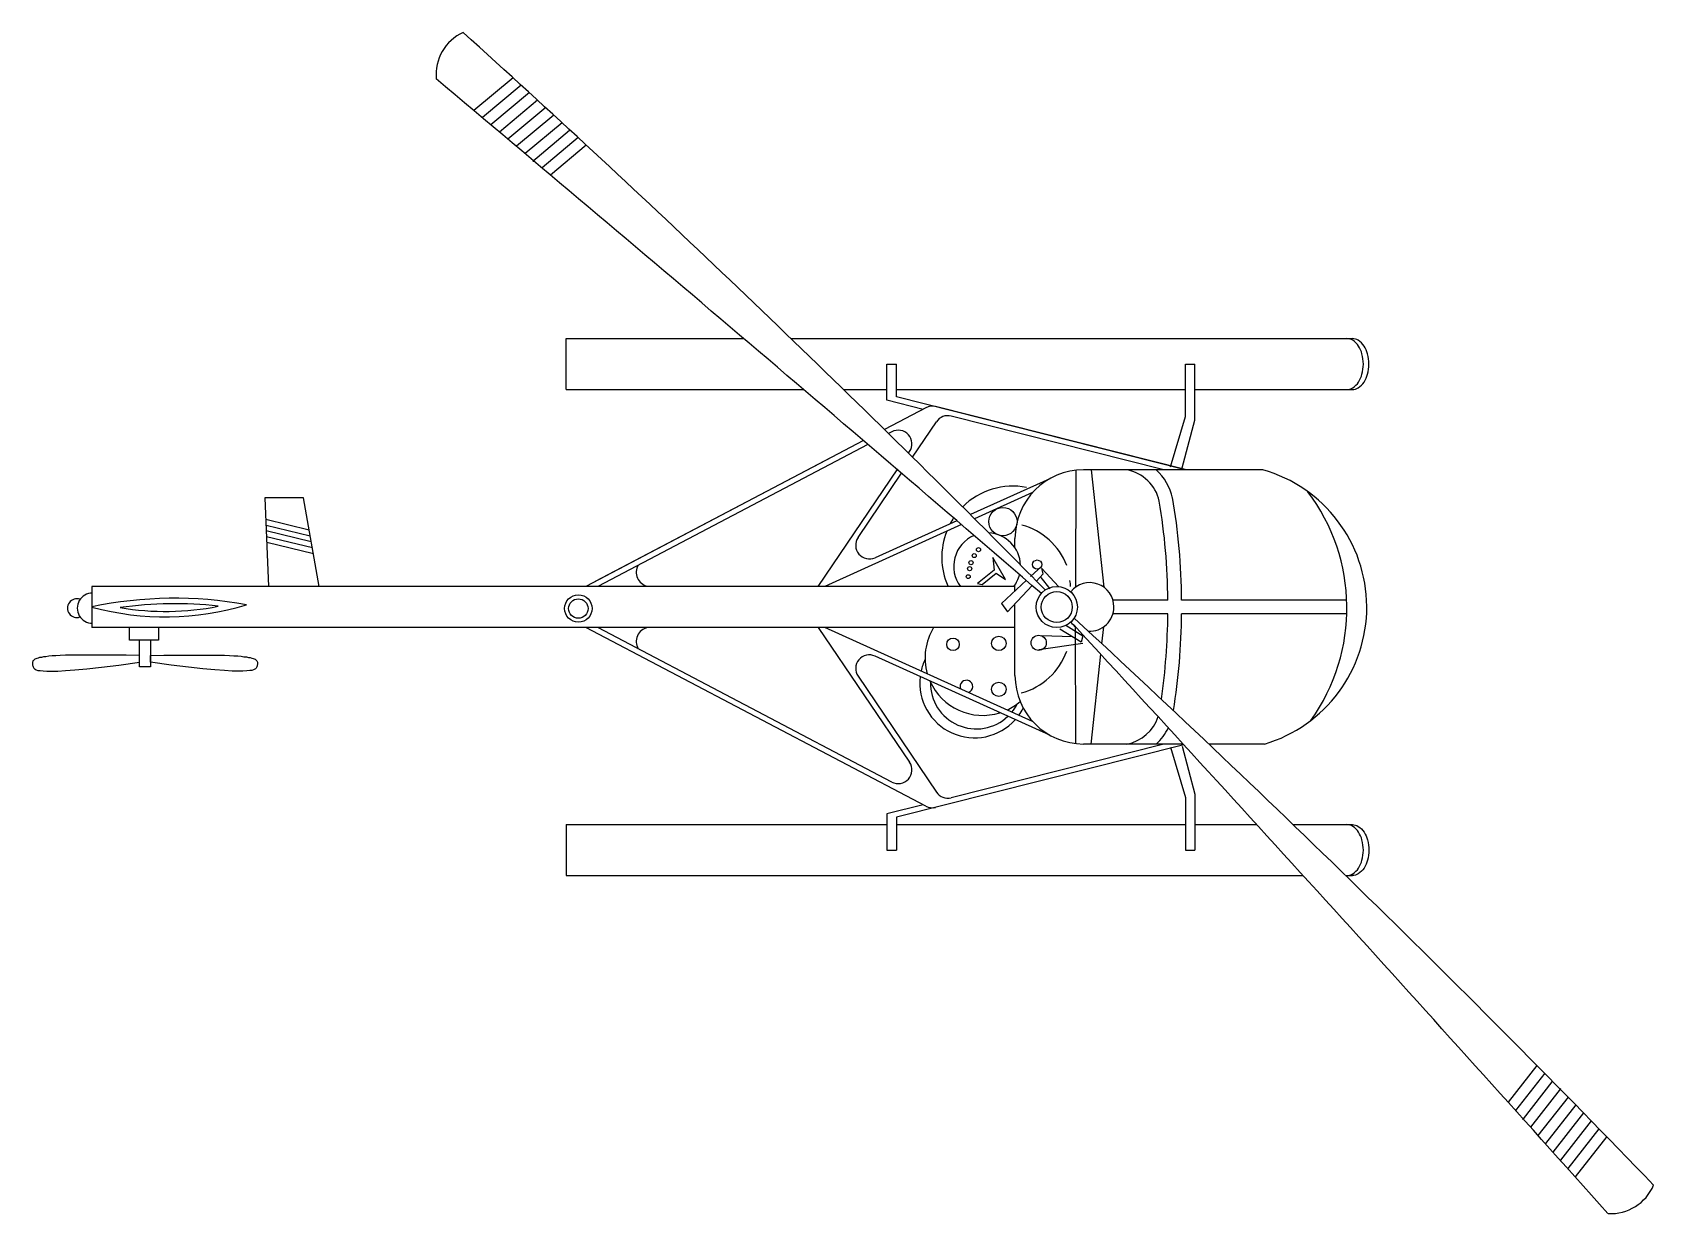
# Model space of a CAD drawing. Header units: millimetres. Extents: x -1991.9 to -1980, y 1794.7 to 1803.3.
import ezdxf

# ---------------------------------------------------------------- set-up
doc = ezdxf.new("R2010")
doc.units = ezdxf.units.MM
doc.header["$LTSCALE"] = 10
doc.layers.add('Aeronaves', color=2, linetype='Continuous')

msp = doc.modelspace()

# ---------------------------------------------------------------- linework, layer by layer
at = {"layer": 'Aeronaves'}
for p, q in [((-1988.364, 1802.959), (-1988.65, 1802.72)), ((-1988.305, 1802.904), (-1988.588, 1802.668)), ((-1988.245, 1802.85), (-1988.526, 1802.616)), ((-1988.186, 1802.795), (-1988.464, 1802.563)), ((-1988.126, 1802.741), (-1988.402, 1802.511)), ((-1988.067, 1802.686), (-1988.339, 1802.459)), ((-1988.007, 1802.631), (-1988.277, 1802.406)), ((-1987.952, 1802.573), (-1988.22, 1802.349)), ((-1987.889, 1802.522), (-1988.153, 1802.302)), ((-1987.83, 1802.467), (-1988.091, 1802.249)), ((-1988.215, 1802.354), (-1988.22, 1802.349)), ((-1987.977, 1800.685), (-1987.977, 1801.056)), ((-1987.977, 1801.056), (-1986.681, 1801.056)), ((-1986.336, 1801.056), (-1982.242, 1801.056)), ((-1985.637, 1800.87), (-1985.567, 1800.87)), ((-1985.637, 1800.607), (-1985.637, 1800.87)), ((-1985.567, 1800.631), (-1985.567, 1800.87)), ((-1983.46, 1800.87), (-1983.39, 1800.87)), ((-1983.46, 1800.487), (-1983.46, 1800.87)), ((-1983.39, 1800.462), (-1983.39, 1800.87)), ((-1987.977, 1800.685), (-1986.245, 1800.685)), ((-1985.953, 1800.685), (-1985.637, 1800.685)), ((-1985.567, 1800.685), (-1983.46, 1800.685)), ((-1983.39, 1800.685), (-1982.242, 1800.685)), ((-1985.353, 1800.552), (-1985.655, 1800.393)), ((-1985.372, 1800.54), (-1985.637, 1800.607)), ((-1983.471, 1800.101), (-1985.567, 1800.631)), ((-1983.453, 1800.099), (-1985.282, 1800.56)), ((-1985.451, 1800.192), (-1985.276, 1800.45)), ((-1983.617, 1800.099), (-1985.169, 1800.491)), ((-1983.568, 1800.12), (-1983.46, 1800.487)), ((-1983.483, 1800.113), (-1983.39, 1800.462)), ((-1985.809, 1800.312), (-1987.833, 1799.249)), ((-1985.602, 1800.376), (-1985.625, 1800.364)), ((-1986.035, 1800.194), (-1987.766, 1799.284)), ((-1985.776, 1800.284), (-1987.747, 1799.249)), ((-1985.48, 1800.221), (-1985.472, 1800.232)), ((-1986.138, 1799.249), (-1985.558, 1800.105)), ((-1985.848, 1799.605), (-1985.531, 1800.074)), ((-1984.259, 1800.096), (-1984.261, 1799.243)), ((-1982.895, 1800.099), (-1984.203, 1800.099)), ((-1984.147, 1800.099), (-1984.056, 1799.243)), ((-1984.449, 1800.034), (-1985.028, 1799.772)), ((-1989.892, 1799.895), (-1990.175, 1799.895)), ((-1990.175, 1799.895), (-1990.147, 1799.249)), ((-1989.779, 1799.249), (-1989.892, 1799.895)), ((-1984.575, 1799.934), (-1984.998, 1799.742)), ((-1989.851, 1799.659), (-1990.168, 1799.736)), ((-1985.094, 1799.699), (-1986.089, 1799.249)), ((-1985.127, 1799.728), (-1985.724, 1799.458)), ((-1989.843, 1799.616), (-1990.166, 1799.694)), ((-1989.836, 1799.573), (-1990.164, 1799.653)), ((-1989.828, 1799.53), (-1990.163, 1799.611)), ((-1984.703, 1799.531), (-1984.703, 1799.599)), ((-1989.821, 1799.487), (-1990.161, 1799.569)), ((-1984.854, 1799.367), (-1984.976, 1799.269)), ((-1984.942, 1799.262), (-1984.84, 1799.344)), ((-1984.864, 1799.459), (-1984.854, 1799.367)), ((-1984.772, 1799.299), (-1984.864, 1799.459)), ((-1984.84, 1799.344), (-1984.772, 1799.299)), ((-1984.508, 1799.397), (-1984.589, 1799.322)), ((-1984.497, 1799.341), (-1984.508, 1799.38)), ((-1984.508, 1799.38), (-1984.386, 1799.247)), ((-1984.703, 1799.249), (-1991.436, 1799.249)), ((-1991.436, 1799.249), (-1991.436, 1798.949)), ((-1984.976, 1799.269), (-1984.942, 1799.262)), ((-1984.62, 1799.293), (-1984.801, 1799.125)), ((-1984.757, 1799.064), (-1984.577, 1799.255)), ((-1984.703, 1799.215), (-1984.703, 1799.259)), ((-1984.549, 1799.285), (-1984.497, 1799.341)), ((-1984.447, 1799.23), (-1984.513, 1799.313)), ((-1984.801, 1799.125), (-1984.757, 1799.064)), ((-1984.703, 1798.599), (-1984.703, 1799.121)), ((-1983.588, 1799.149), (-1983.988, 1799.149)), ((-1982.283, 1799.149), (-1983.488, 1799.149)), ((-1983.588, 1799.049), (-1983.988, 1799.049)), ((-1982.283, 1799.049), (-1983.488, 1799.049)), ((-1984.703, 1798.949), (-1991.436, 1798.949)), ((-1991.163, 1798.857), (-1991.163, 1798.946)), ((-1990.951, 1798.949), (-1990.951, 1798.857)), ((-1985.353, 1797.645), (-1987.833, 1798.949)), ((-1985.602, 1797.821), (-1987.747, 1798.949)), ((-1986.138, 1798.949), (-1985.472, 1797.966)), ((-1984.575, 1798.264), (-1986.089, 1798.949)), ((-1984.286, 1798.881), (-1984.508, 1798.887)), ((-1984.22, 1798.843), (-1984.375, 1798.937)), ((-1984.331, 1798.965), (-1984.209, 1798.887)), ((-1984.259, 1798.102), (-1984.261, 1798.954)), ((-1984.209, 1798.887), (-1984.22, 1798.843)), ((-1984.069, 1798.83), (-1984.056, 1798.954)), ((-1990.951, 1798.857), (-1991.163, 1798.857)), ((-1991.089, 1798.661), (-1991.089, 1798.853)), ((-1991.01, 1798.857), (-1991.01, 1798.661)), ((-1984.209, 1798.832), (-1984.53, 1798.787)), ((-1984.147, 1798.099), (-1984.077, 1798.754)), ((-1991.01, 1798.661), (-1991.089, 1798.661)), ((-1991.01, 1798.695), (-1991.01, 1798.744)), ((-1984.449, 1798.163), (-1985.724, 1798.74)), ((-1985.848, 1798.593), (-1985.276, 1797.748)), ((-1983.471, 1798.094), (-1985.567, 1797.565)), ((-1983.617, 1798.099), (-1985.169, 1797.707)), ((-1983.476, 1798.099), (-1984.203, 1798.099)), ((-1983.568, 1798.076), (-1983.46, 1797.709)), ((-1983.483, 1798.083), (-1983.39, 1797.734)), ((-1982.884, 1798.099), (-1983.289, 1798.099)), ((-1983.46, 1797.709), (-1983.46, 1797.325)), ((-1983.39, 1797.734), (-1983.39, 1797.325)), ((-1985.372, 1797.656), (-1985.637, 1797.589)), ((-1985.637, 1797.589), (-1985.637, 1797.325)), ((-1987.977, 1797.511), (-1985.637, 1797.511)), ((-1987.977, 1797.511), (-1987.977, 1797.14)), ((-1985.567, 1797.565), (-1985.567, 1797.325)), ((-1985.567, 1797.511), (-1983.46, 1797.511)), ((-1983.39, 1797.511), (-1982.939, 1797.511)), ((-1982.674, 1797.511), (-1982.242, 1797.511)), ((-1985.637, 1797.325), (-1985.567, 1797.325)), ((-1983.46, 1797.325), (-1983.39, 1797.325)), ((-1987.977, 1797.14), (-1982.6, 1797.14)), ((-1982.291, 1797.14), (-1982.242, 1797.14)), ((-1980.896, 1795.754), (-1981.105, 1795.486)), ((-1980.839, 1795.697), (-1981.051, 1795.426)), ((-1980.786, 1795.635), (-1980.996, 1795.365)), ((-1980.726, 1795.582), (-1980.942, 1795.305)), ((-1980.723, 1795.586), (-1980.726, 1795.582)), ((-1980.669, 1795.524), (-1980.888, 1795.244)), ((-1980.613, 1795.466), (-1980.833, 1795.184)), ((-1980.996, 1795.365), (-1981.001, 1795.36)), ((-1980.556, 1795.409), (-1980.779, 1795.123)), ((-1980.5, 1795.351), (-1980.725, 1795.063)), ((-1980.444, 1795.293), (-1980.671, 1795.002)), ((-1980.387, 1795.235), (-1980.616, 1794.942))]:
    msp.add_line(p, q, dxfattribs=at)
for points in [[(-1982.282, 1800.685, 0.144127), (-1982.239, 1800.697, 0.107177), (-1982.197, 1800.739, 0.07791), (-1982.172, 1800.796, 0.065127), (-1982.162, 1800.87, 0.065127), (-1982.172, 1800.944, 0.07791), (-1982.197, 1801.002, 0.107177), (-1982.239, 1801.044, 0.144127), (-1982.282, 1801.056, 0.144127)], [(-1982.242, 1800.685, 0.144127), (-1982.199, 1800.697, 0.107177), (-1982.157, 1800.739, 0.07791), (-1982.132, 1800.796, 0.065127), (-1982.122, 1800.87, 0.065127), (-1982.132, 1800.944, 0.07791), (-1982.157, 1801.002, 0.107177), (-1982.199, 1801.044, 0.144127), (-1982.242, 1801.056, 0.144127)], [(-1982.282, 1797.14, 0.144127), (-1982.239, 1797.152, 0.107177), (-1982.197, 1797.194, 0.07791), (-1982.172, 1797.251, 0.065127), (-1982.162, 1797.325, 0.065127), (-1982.172, 1797.399, 0.07791), (-1982.197, 1797.456, 0.107177), (-1982.239, 1797.498, 0.144127), (-1982.282, 1797.511, 0.144127)], [(-1982.242, 1797.511, -0.144127), (-1982.199, 1797.498, -0.107177), (-1982.157, 1797.456, -0.07791), (-1982.132, 1797.399, -0.065127), (-1982.122, 1797.325, -0.065127), (-1982.132, 1797.251, -0.07791), (-1982.157, 1797.194, -0.107177), (-1982.199, 1797.152, -0.144127), (-1982.242, 1797.14, -0.144127)]]:
    msp.add_lwpolyline(points, format="xyb", dxfattribs=at)
for points in [[(-1991.089, 1798.744), (-1991.187, 1798.746), (-1991.275, 1798.747), (-1991.353, 1798.748), (-1991.423, 1798.748), (-1991.485, 1798.748), (-1991.539, 1798.748), (-1991.587, 1798.747), (-1991.63, 1798.746), (-1991.667, 1798.744), (-1991.699, 1798.743), (-1991.727, 1798.741), (-1991.751, 1798.739), (-1991.772, 1798.736), (-1991.79, 1798.734), (-1991.805, 1798.731), (-1991.818, 1798.729), (-1991.829, 1798.726), (-1991.838, 1798.723), (-1991.846, 1798.72), (-1991.853, 1798.717), (-1991.858, 1798.713), (-1991.862, 1798.709), (-1991.866, 1798.705), (-1991.868, 1798.701), (-1991.869, 1798.696), (-1991.87, 1798.691), (-1991.87, 1798.686), (-1991.87, 1798.68), (-1991.869, 1798.674), (-1991.867, 1798.669), (-1991.865, 1798.663), (-1991.863, 1798.658), (-1991.86, 1798.653), (-1991.856, 1798.648), (-1991.851, 1798.644), (-1991.842, 1798.64), (-1991.83, 1798.636), (-1991.813, 1798.634), (-1991.792, 1798.632), (-1991.764, 1798.631), (-1991.729, 1798.63), (-1991.685, 1798.631), (-1991.63, 1798.634), (-1991.56, 1798.64), (-1991.473, 1798.648), (-1991.367, 1798.66), (-1991.24, 1798.675), (-1991.089, 1798.695)], [(-1991.01, 1798.744), (-1990.912, 1798.746), (-1990.824, 1798.747), (-1990.746, 1798.748), (-1990.676, 1798.748), (-1990.614, 1798.748), (-1990.559, 1798.748), (-1990.511, 1798.747), (-1990.469, 1798.746), (-1990.432, 1798.744), (-1990.4, 1798.743), (-1990.372, 1798.741), (-1990.348, 1798.739), (-1990.327, 1798.736), (-1990.309, 1798.734), (-1990.294, 1798.731), (-1990.281, 1798.729), (-1990.27, 1798.726), (-1990.26, 1798.723), (-1990.252, 1798.72), (-1990.246, 1798.717), (-1990.241, 1798.713), (-1990.236, 1798.709), (-1990.233, 1798.705), (-1990.231, 1798.701), (-1990.229, 1798.696), (-1990.229, 1798.691), (-1990.229, 1798.686), (-1990.229, 1798.68), (-1990.23, 1798.674), (-1990.232, 1798.669), (-1990.234, 1798.663), (-1990.236, 1798.658), (-1990.239, 1798.653), (-1990.243, 1798.648), (-1990.248, 1798.644), (-1990.257, 1798.64), (-1990.269, 1798.636), (-1990.285, 1798.634), (-1990.307, 1798.632), (-1990.335, 1798.631), (-1990.369, 1798.63), (-1990.413, 1798.631), (-1990.469, 1798.634), (-1990.539, 1798.64), (-1990.626, 1798.648), (-1990.731, 1798.66), (-1990.859, 1798.675), (-1991.01, 1798.695)]]:
    msp.add_lwpolyline(points, dxfattribs=at)
for centre, radius in [((-1984.791, 1799.721), 0.103), ((-1985, 1799.473), 0.0144), ((-1984.969, 1799.517), 0.0152), ((-1985.034, 1799.378), 0.0152), ((-1985.024, 1799.422), 0.0152), ((-1984.541, 1799.408), 0.0332), ((-1985.044, 1799.32), 0.014), ((-1984.398, 1799.098), 0.15), ((-1987.888, 1799.087), 0.1), ((-1987.888, 1799.087), 0.071), ((-1984.398, 1799.098), 0.113), ((-1985.155, 1798.826), 0.0459), ((-1984.821, 1798.833), 0.0525), ((-1984.53, 1798.837), 0.0554), ((-1984.821, 1798.498), 0.0525)]:
    msp.add_circle(centre, radius, dxfattribs=at)
for centre, radius, start, end in [((-1988.589, 1802.982), 0.337, 114.3631, 185.3791), ((-2056.967, 1727.785), 101.771, 44.99528, 47.8937), ((-2246.65, 1495.347), 401.3, 49.21479, 50.04214), ((-1985.307, 1800.463), 0.1, 75.8338, 117.7239), ((-1985.193, 1800.394), 0.1, 75.8338, 145.9012), ((-1985.555, 1800.288), 0.1, 325.9012, 117.7239), ((-1984.203, 1799.599), 0.5, 90, 180), ((-1983.943, 1799.804), 0.3, 12.7282, 79.1682), ((-1983.943, 1799.804), 0.4, 12.7282, 47.426), ((-1983.178, 1799.097), 1.041, 286.4164, 74.1993), ((-1984.719, 1799.462), 0.518, 78.8142, 134.8398), ((-1983.692, 1799.09), 1.41, 324.4815, 37.0269), ((-1988.078, 1799.123), 4.49, 0.3309, 9.585), ((-1988.078, 1799.123), 4.59, 0.3237, 9.7154), ((-1984.719, 1799.462), 0.518, 146.3969, 151.8379), ((-2056.967, 1727.785), 101.771, 44.5853, 44.99528), ((-1985.765, 1799.549), 0.1, 145.9012, 294.3304), ((-1984.719, 1799.462), 0.518, 158.6069, 203.899), ((-1984.906, 1799.395), 0.244, 113.0341, 216.9841), ((-1984.906, 1799.395), 0.244, 2.2452, 87.3952), ((-1984.781, 1799.224), 0.489, 21.3737, 74.7074), ((-1987.362, 1799.351), 0.104, 149.5368, 257.1977), ((-1984.906, 1799.395), 0.244, 323.0159, 345.518), ((-1984.444, 1799.251), 0.146, 358.3401, 15.8971), ((-1984.158, 1799.099), 0.177, 0, 141.3609), ((-1991.546, 1799.09), 0.0682, 70.9308, 289.0692), ((-1991.433, 1799.09), 0.11, 89.9416, 270.0584), ((-1990.833, 1796.224), 2.938, 79.7144, 101.8563), ((-1990.899, 1801.06), 2.034, 254.681, 286.8897), ((-1990.833, 1796.224), 2.898, 83.697, 97.8737), ((-1990.899, 1801.06), 1.994, 260.4531, 281.1176), ((-2053.302, 1724.237), 101.771, 43.9603, 47.28934), ((-1984.158, 1799.099), 0.177, 266.9247, 0), ((-1988.078, 1799.075), 4.49, 351.6853, 359.6691), ((-1988.078, 1799.075), 4.59, 350.8184, 359.6763), ((-1987.362, 1798.847), 0.104, 102.8023, 210.4632), ((-1984.939, 1798.728), 0.42, 148.28, 196.1773), ((-1984.158, 1799.099), 0.177, 219.0795, 234.582), ((-2279.482, 1527.133), 401.3, 41.81186, 42.63921), ((-1984.78, 1798.939), 0.483, 284.7399, 340.3329), ((-1985.765, 1798.649), 0.1, 65.6696, 214.0988), ((-1984.998, 1798.544), 0.4, 154.3441, 167.3528), ((-1984.998, 1798.544), 0.4, 173.2717, 318.0675), ((-1984.939, 1798.728), 0.42, 203.8092, 287.53), ((-1984.985, 1798.544), 0.335, 178.9695, 313.4693), ((-1985.057, 1798.518), 0.0459, 290.0606, 201.2787), ((-1984.203, 1798.599), 0.5, 180, 270), ((-1984.939, 1798.728), 0.42, 295.162, 310.4984), ((-1984.985, 1798.544), 0.335, 320.6974, 332.9753), ((-1984.998, 1798.544), 0.4, 323.9865, 332.526), ((-1983.943, 1798.393), 0.3, 280.8318, 341.6545), ((-1983.943, 1798.393), 0.4, 312.574, 333.9241), ((-1985.555, 1797.91), 0.1, 242.2761, 34.0988), ((-1985.193, 1797.804), 0.1, 214.0988, 284.1662), ((-1985.307, 1797.734), 0.1, 242.2761, 284.1662), ((-1980.356, 1795.011), 0.337, 266.4749, 337.4909)]:
    msp.add_arc(centre, radius, start, end, dxfattribs=at)

doc.saveas('drawing.dxf')
